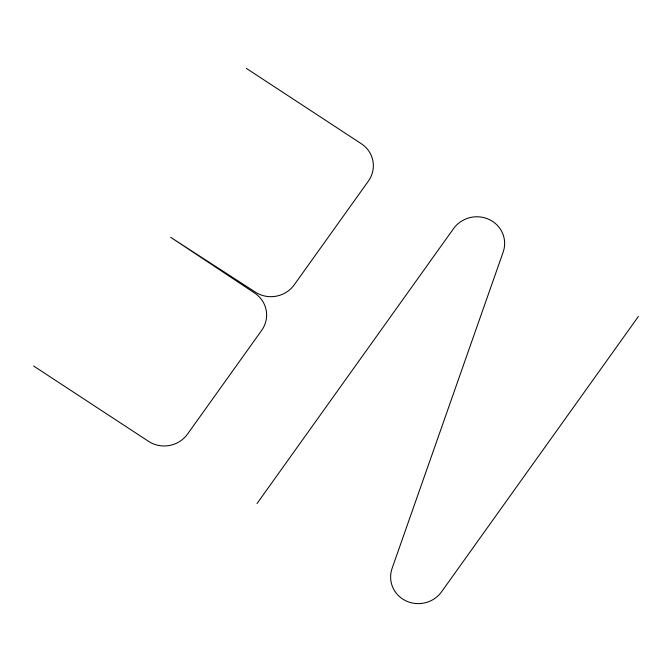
<?xml version="1.0" encoding="UTF-8"?>
<svg xmlns="http://www.w3.org/2000/svg" width="672" height="672" viewBox="0 0 672 672"><rect width="100%" height="100%" fill="white"/><g stroke="black" fill="none" stroke-linecap="round" stroke-linejoin="round"><path stroke-width="1.01" d="M257.015 503.555L453.818 228.262A28.09 26.972 -9.2 0 1 489.434 219.61A28.09 26.972 -9.2 0 1 503.152 252.109L392.263 567.907A28.014 26.905 -9.2 0 0 405.779 600.785A28.014 26.905 -9.2 0 0 441.596 591.755L638.4 316.462M246.364 68.384L361.334 143.741A28.014 26.905 -9.2 0 1 368.365 181.129L294.244 284.819A28.014 26.905 -9.2 0 1 255.293 292.076L170.638 237.292L254.612 293.026A28.014 26.905 -9.2 0 1 261.643 330.414L187.522 434.104A28.014 26.905 -9.2 0 1 148.571 441.361L33.6 366.005"/></g></svg>
